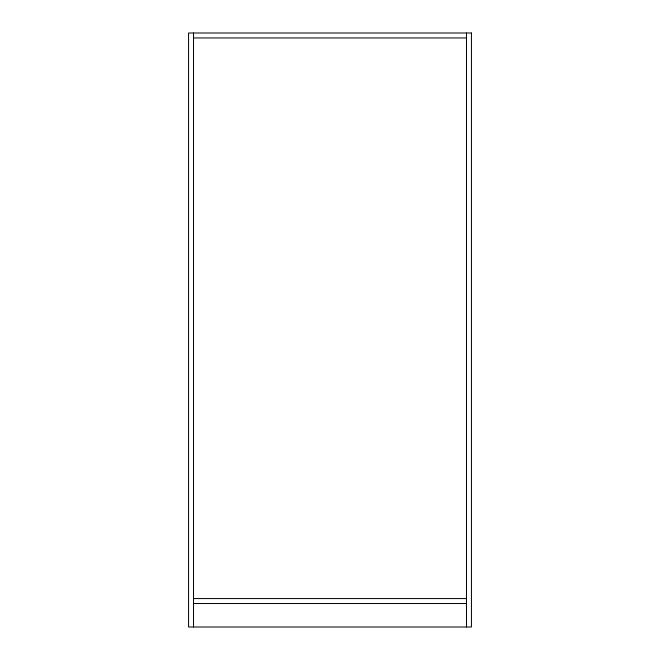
<?xml version="1.0" encoding="UTF-8"?>
<svg xmlns="http://www.w3.org/2000/svg" width="660" height="660" viewBox="0 0 660 660"><rect width="100%" height="100%" fill="white"/><g stroke="black" fill="none" stroke-linecap="round" stroke-linejoin="round"><path stroke-width="0.99" d="M193.52 37.95L466.48 37.95M193.52 598.57L466.48 598.57M193.52 603.52L466.48 603.52M466.48 33L466.48 627M193.52 33L193.52 627M471.43 33L188.57 33L188.57 627L471.43 627L471.43 33"/></g></svg>
